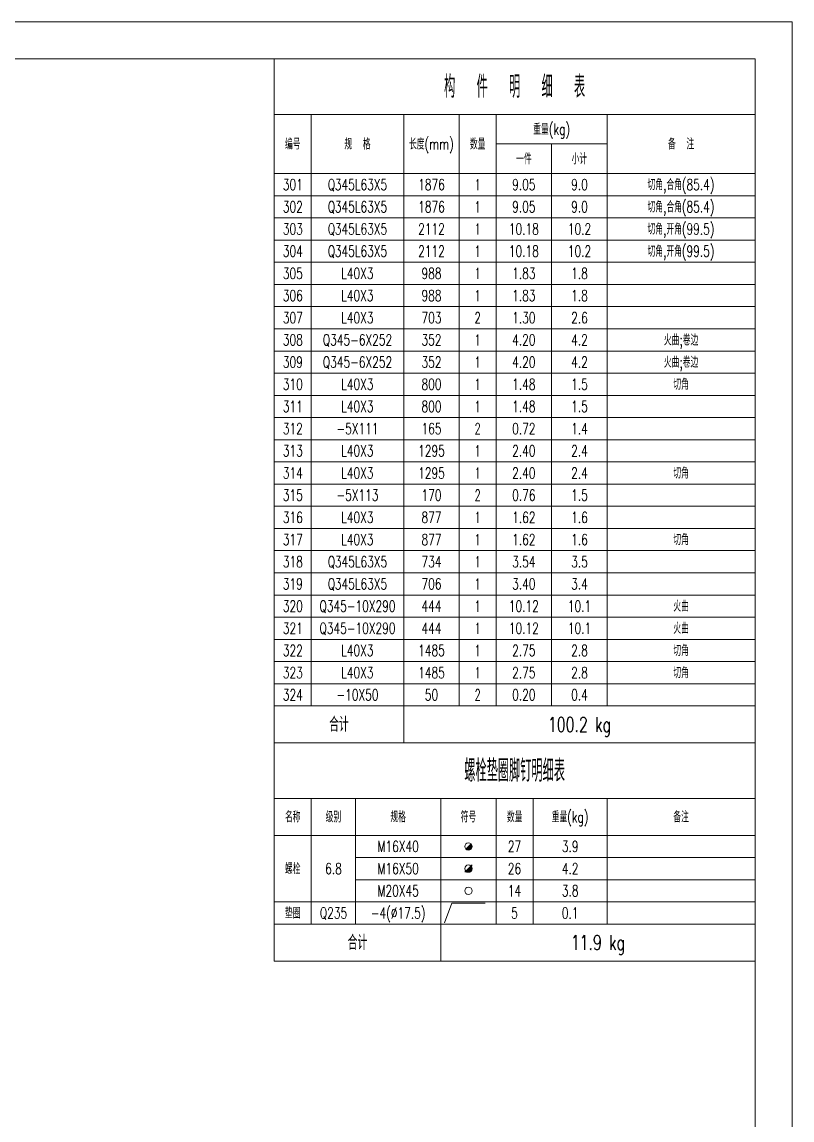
# Model space of a CAD drawing. Extents: x -62666 to 126696, y -48828 to 60042.
# Drawn here: x -50011 to -45846, y 17862 to 23802 of the extents above; entities that cross this region are included whole.
import ezdxf
from ezdxf.enums import TextEntityAlignment as Align

# ---------------------------------------------------------------- set-up
doc = ezdxf.new("R2010")
doc.units = 0
doc.header["$MEASUREMENT"] = 0
doc.layers.get('0').update_dxf_attribs({"linetype": 'CONTINUOUS', "lineweight": 25})
doc.styles.get("Standard").update_dxf_attribs({"font": 'simplex.shx', "width": 0.7, "height": 3, "bigfont": 'gbhzfs.shx'})

# ---------------------------------------------------------------- blocks, each defined once
blk = doc.blocks.new('M16X40S')
at = {"color": 3, "linetype": 'Continuous', "lineweight": 13}
blk.add_line((-0.707, -0.707), (0.707, 0.707), dxfattribs=at)
blk.add_circle((0, 0), 1, dxfattribs=at)
for radius in [0.9, 0.8, 0.7, 0.6, 0.5, 0.4, 0.3, 0.2, 0.1]:
    blk.add_arc((0, 0), radius, 225, 45, dxfattribs=at)
blk = doc.blocks.new('M16X50S')
at = {"color": 3, "linetype": 'Continuous', "lineweight": 13}
blk.add_line((-1, -1), (1, 1), dxfattribs=at)
blk.add_circle((0, 0), 1, dxfattribs=at)
for radius in [0.9, 0.8, 0.7, 0.6, 0.5, 0.4, 0.3, 0.2, 0.1]:
    blk.add_arc((0, 0), radius, 225, 45, dxfattribs=at)
blk = doc.blocks.new('M20X45S')
at = {"color": 3, "linetype": 'Continuous', "lineweight": 13}
blk.add_circle((0, 0), 1, dxfattribs=at)
blk = doc.blocks.new('WasherML')
at = {"color": 3, "linetype": 'Continuous', "lineweight": 13}
for p, q in [((-6.5, -2.7), (-4.5, 2.7)), ((-4.5, 2.7), (4.5, 2.7))]:
    blk.add_line(p, q, dxfattribs=at)

msp = doc.modelspace()

# ---------------------------------------------------------------- linework, layer by layer
at = {"color": 7, "linetype": 'Continuous', "lineweight": 18}
for p, q in [((-62666.47025, 23801.84325), (-45846.47025, 23801.84325)), ((-45846.47025, 11921.84325), (-45846.47025, 23801.84325)), ((-62166.47025, 23601.84325), (-46046.47025, 23601.84325)), ((-46046.47025, 12121.84325), (-46046.47025, 23601.84325))]:
    msp.add_line(p, q, dxfattribs=at)
at = {"color": 3, "linetype": 'Continuous', "lineweight": 13}
for points in [[(-48646.47025, 23601.84325), (-48646.47025, 23301.84325), (-46046.47025, 23301.84325), (-46046.47025, 23601.84325)], [(-48646.47025, 23301.84325), (-48646.47025, 22981.84325), (-48446.47025, 22981.84325), (-48446.47025, 23301.84325)], [(-48446.47025, 23301.84325), (-48446.47025, 22981.84325), (-47946.47025, 22981.84325), (-47946.47025, 23301.84325)], [(-47946.47025, 23301.84325), (-47946.47025, 22981.84325), (-47646.47025, 22981.84325), (-47646.47025, 23301.84325)], [(-47646.47025, 23301.84325), (-47646.47025, 22981.84325), (-47446.47025, 22981.84325), (-47446.47025, 23301.84325)], [(-47446.47025, 23301.84325), (-47446.47025, 23141.84325), (-46846.47025, 23141.84325), (-46846.47025, 23301.84325)], [(-46846.47025, 23301.84325), (-46846.47025, 22981.84325), (-46046.47025, 22981.84325), (-46046.47025, 23301.84325)], [(-47446.47025, 23141.84325), (-47446.47025, 22981.84325), (-47146.47025, 22981.84325), (-47146.47025, 23141.84325)], [(-47146.47025, 23141.84325), (-47146.47025, 22981.84325), (-46846.47025, 22981.84325), (-46846.47025, 23141.84325)], [(-48646.47025, 22981.84325), (-48646.47025, 22861.84325), (-48446.47025, 22861.84325), (-48446.47025, 22981.84325)], [(-48446.47025, 22981.84325), (-48446.47025, 22861.84325), (-47946.47025, 22861.84325), (-47946.47025, 22981.84325)], [(-47946.47025, 22981.84325), (-47946.47025, 22861.84325), (-47646.47025, 22861.84325), (-47646.47025, 22981.84325)], [(-47646.47025, 22981.84325), (-47646.47025, 22861.84325), (-47446.47025, 22861.84325), (-47446.47025, 22981.84325)], [(-47446.47025, 22981.84325), (-47446.47025, 22861.84325), (-47146.47025, 22861.84325), (-47146.47025, 22981.84325)], [(-47146.47025, 22981.84325), (-47146.47025, 22861.84325), (-46846.47025, 22861.84325), (-46846.47025, 22981.84325)], [(-46846.47025, 22981.84325), (-46846.47025, 22861.84325), (-46046.47025, 22861.84325), (-46046.47025, 22981.84325)], [(-48646.47025, 22861.84325), (-48646.47025, 22741.84325), (-48446.47025, 22741.84325), (-48446.47025, 22861.84325)], [(-48446.47025, 22861.84325), (-48446.47025, 22741.84325), (-47946.47025, 22741.84325), (-47946.47025, 22861.84325)], [(-47946.47025, 22861.84325), (-47946.47025, 22741.84325), (-47646.47025, 22741.84325), (-47646.47025, 22861.84325)], [(-47646.47025, 22861.84325), (-47646.47025, 22741.84325), (-47446.47025, 22741.84325), (-47446.47025, 22861.84325)], [(-47446.47025, 22861.84325), (-47446.47025, 22741.84325), (-47146.47025, 22741.84325), (-47146.47025, 22861.84325)], [(-47146.47025, 22861.84325), (-47146.47025, 22741.84325), (-46846.47025, 22741.84325), (-46846.47025, 22861.84325)], [(-46846.47025, 22861.84325), (-46846.47025, 22741.84325), (-46046.47025, 22741.84325), (-46046.47025, 22861.84325)], [(-48646.47025, 22741.84325), (-48646.47025, 22621.84325), (-48446.47025, 22621.84325), (-48446.47025, 22741.84325)], [(-48446.47025, 22741.84325), (-48446.47025, 22621.84325), (-47946.47025, 22621.84325), (-47946.47025, 22741.84325)], [(-47946.47025, 22741.84325), (-47946.47025, 22621.84325), (-47646.47025, 22621.84325), (-47646.47025, 22741.84325)], [(-47646.47025, 22741.84325), (-47646.47025, 22621.84325), (-47446.47025, 22621.84325), (-47446.47025, 22741.84325)], [(-47446.47025, 22741.84325), (-47446.47025, 22621.84325), (-47146.47025, 22621.84325), (-47146.47025, 22741.84325)], [(-47146.47025, 22741.84325), (-47146.47025, 22621.84325), (-46846.47025, 22621.84325), (-46846.47025, 22741.84325)], [(-46846.47025, 22741.84325), (-46846.47025, 22621.84325), (-46046.47025, 22621.84325), (-46046.47025, 22741.84325)], [(-48646.47025, 22621.84325), (-48646.47025, 22501.84325), (-48446.47025, 22501.84325), (-48446.47025, 22621.84325)], [(-48446.47025, 22621.84325), (-48446.47025, 22501.84325), (-47946.47025, 22501.84325), (-47946.47025, 22621.84325)], [(-47946.47025, 22621.84325), (-47946.47025, 22501.84325), (-47646.47025, 22501.84325), (-47646.47025, 22621.84325)], [(-47646.47025, 22621.84325), (-47646.47025, 22501.84325), (-47446.47025, 22501.84325), (-47446.47025, 22621.84325)], [(-47446.47025, 22621.84325), (-47446.47025, 22501.84325), (-47146.47025, 22501.84325), (-47146.47025, 22621.84325)], [(-47146.47025, 22621.84325), (-47146.47025, 22501.84325), (-46846.47025, 22501.84325), (-46846.47025, 22621.84325)], [(-46846.47025, 22621.84325), (-46846.47025, 22501.84325), (-46046.47025, 22501.84325), (-46046.47025, 22621.84325)], [(-48646.47025, 22501.84325), (-48646.47025, 22381.84325), (-48446.47025, 22381.84325), (-48446.47025, 22501.84325)], [(-48446.47025, 22501.84325), (-48446.47025, 22381.84325), (-47946.47025, 22381.84325), (-47946.47025, 22501.84325)], [(-47946.47025, 22501.84325), (-47946.47025, 22381.84325), (-47646.47025, 22381.84325), (-47646.47025, 22501.84325)], [(-47646.47025, 22501.84325), (-47646.47025, 22381.84325), (-47446.47025, 22381.84325), (-47446.47025, 22501.84325)], [(-47446.47025, 22501.84325), (-47446.47025, 22381.84325), (-47146.47025, 22381.84325), (-47146.47025, 22501.84325)], [(-47146.47025, 22501.84325), (-47146.47025, 22381.84325), (-46846.47025, 22381.84325), (-46846.47025, 22501.84325)], [(-46846.47025, 22501.84325), (-46846.47025, 22381.84325), (-46046.47025, 22381.84325), (-46046.47025, 22501.84325)], [(-48646.47025, 22381.84325), (-48646.47025, 22261.84325), (-48446.47025, 22261.84325), (-48446.47025, 22381.84325)], [(-48446.47025, 22381.84325), (-48446.47025, 22261.84325), (-47946.47025, 22261.84325), (-47946.47025, 22381.84325)], [(-47946.47025, 22381.84325), (-47946.47025, 22261.84325), (-47646.47025, 22261.84325), (-47646.47025, 22381.84325)], [(-47646.47025, 22381.84325), (-47646.47025, 22261.84325), (-47446.47025, 22261.84325), (-47446.47025, 22381.84325)], [(-47446.47025, 22381.84325), (-47446.47025, 22261.84325), (-47146.47025, 22261.84325), (-47146.47025, 22381.84325)], [(-47146.47025, 22381.84325), (-47146.47025, 22261.84325), (-46846.47025, 22261.84325), (-46846.47025, 22381.84325)], [(-46846.47025, 22381.84325), (-46846.47025, 22261.84325), (-46046.47025, 22261.84325), (-46046.47025, 22381.84325)], [(-48646.47025, 22261.84325), (-48646.47025, 22141.84325), (-48446.47025, 22141.84325), (-48446.47025, 22261.84325)], [(-48446.47025, 22261.84325), (-48446.47025, 22141.84325), (-47946.47025, 22141.84325), (-47946.47025, 22261.84325)], [(-47946.47025, 22261.84325), (-47946.47025, 22141.84325), (-47646.47025, 22141.84325), (-47646.47025, 22261.84325)], [(-47646.47025, 22261.84325), (-47646.47025, 22141.84325), (-47446.47025, 22141.84325), (-47446.47025, 22261.84325)], [(-47446.47025, 22261.84325), (-47446.47025, 22141.84325), (-47146.47025, 22141.84325), (-47146.47025, 22261.84325)], [(-47146.47025, 22261.84325), (-47146.47025, 22141.84325), (-46846.47025, 22141.84325), (-46846.47025, 22261.84325)], [(-46846.47025, 22261.84325), (-46846.47025, 22141.84325), (-46046.47025, 22141.84325), (-46046.47025, 22261.84325)], [(-48646.47025, 22141.84325), (-48646.47025, 22021.84325), (-48446.47025, 22021.84325), (-48446.47025, 22141.84325)], [(-48446.47025, 22141.84325), (-48446.47025, 22021.84325), (-47946.47025, 22021.84325), (-47946.47025, 22141.84325)], [(-47946.47025, 22141.84325), (-47946.47025, 22021.84325), (-47646.47025, 22021.84325), (-47646.47025, 22141.84325)], [(-47646.47025, 22141.84325), (-47646.47025, 22021.84325), (-47446.47025, 22021.84325), (-47446.47025, 22141.84325)], [(-47446.47025, 22141.84325), (-47446.47025, 22021.84325), (-47146.47025, 22021.84325), (-47146.47025, 22141.84325)], [(-47146.47025, 22141.84325), (-47146.47025, 22021.84325), (-46846.47025, 22021.84325), (-46846.47025, 22141.84325)], [(-46846.47025, 22141.84325), (-46846.47025, 22021.84325), (-46046.47025, 22021.84325), (-46046.47025, 22141.84325)], [(-48646.47025, 22021.84325), (-48646.47025, 21901.84325), (-48446.47025, 21901.84325), (-48446.47025, 22021.84325)], [(-48446.47025, 22021.84325), (-48446.47025, 21901.84325), (-47946.47025, 21901.84325), (-47946.47025, 22021.84325)], [(-47946.47025, 22021.84325), (-47946.47025, 21901.84325), (-47646.47025, 21901.84325), (-47646.47025, 22021.84325)], [(-47646.47025, 22021.84325), (-47646.47025, 21901.84325), (-47446.47025, 21901.84325), (-47446.47025, 22021.84325)], [(-47446.47025, 22021.84325), (-47446.47025, 21901.84325), (-47146.47025, 21901.84325), (-47146.47025, 22021.84325)], [(-47146.47025, 22021.84325), (-47146.47025, 21901.84325), (-46846.47025, 21901.84325), (-46846.47025, 22021.84325)], [(-46846.47025, 22021.84325), (-46846.47025, 21901.84325), (-46046.47025, 21901.84325), (-46046.47025, 22021.84325)], [(-48646.47025, 21901.84325), (-48646.47025, 21781.84325), (-48446.47025, 21781.84325), (-48446.47025, 21901.84325)], [(-48446.47025, 21901.84325), (-48446.47025, 21781.84325), (-47946.47025, 21781.84325), (-47946.47025, 21901.84325)], [(-47946.47025, 21901.84325), (-47946.47025, 21781.84325), (-47646.47025, 21781.84325), (-47646.47025, 21901.84325)], [(-47646.47025, 21901.84325), (-47646.47025, 21781.84325), (-47446.47025, 21781.84325), (-47446.47025, 21901.84325)], [(-47446.47025, 21901.84325), (-47446.47025, 21781.84325), (-47146.47025, 21781.84325), (-47146.47025, 21901.84325)], [(-47146.47025, 21901.84325), (-47146.47025, 21781.84325), (-46846.47025, 21781.84325), (-46846.47025, 21901.84325)], [(-46846.47025, 21901.84325), (-46846.47025, 21781.84325), (-46046.47025, 21781.84325), (-46046.47025, 21901.84325)], [(-48646.47025, 21781.84325), (-48646.47025, 21661.84325), (-48446.47025, 21661.84325), (-48446.47025, 21781.84325)], [(-48446.47025, 21781.84325), (-48446.47025, 21661.84325), (-47946.47025, 21661.84325), (-47946.47025, 21781.84325)], [(-47946.47025, 21781.84325), (-47946.47025, 21661.84325), (-47646.47025, 21661.84325), (-47646.47025, 21781.84325)], [(-47646.47025, 21781.84325), (-47646.47025, 21661.84325), (-47446.47025, 21661.84325), (-47446.47025, 21781.84325)], [(-47446.47025, 21781.84325), (-47446.47025, 21661.84325), (-47146.47025, 21661.84325), (-47146.47025, 21781.84325)], [(-47146.47025, 21781.84325), (-47146.47025, 21661.84325), (-46846.47025, 21661.84325), (-46846.47025, 21781.84325)], [(-46846.47025, 21781.84325), (-46846.47025, 21661.84325), (-46046.47025, 21661.84325), (-46046.47025, 21781.84325)], [(-48646.47025, 21661.84325), (-48646.47025, 21541.84325), (-48446.47025, 21541.84325), (-48446.47025, 21661.84325)], [(-48446.47025, 21661.84325), (-48446.47025, 21541.84325), (-47946.47025, 21541.84325), (-47946.47025, 21661.84325)], [(-47946.47025, 21661.84325), (-47946.47025, 21541.84325), (-47646.47025, 21541.84325), (-47646.47025, 21661.84325)], [(-47646.47025, 21661.84325), (-47646.47025, 21541.84325), (-47446.47025, 21541.84325), (-47446.47025, 21661.84325)], [(-47446.47025, 21661.84325), (-47446.47025, 21541.84325), (-47146.47025, 21541.84325), (-47146.47025, 21661.84325)], [(-47146.47025, 21661.84325), (-47146.47025, 21541.84325), (-46846.47025, 21541.84325), (-46846.47025, 21661.84325)], [(-46846.47025, 21661.84325), (-46846.47025, 21541.84325), (-46046.47025, 21541.84325), (-46046.47025, 21661.84325)], [(-48646.47025, 21541.84325), (-48646.47025, 21421.84325), (-48446.47025, 21421.84325), (-48446.47025, 21541.84325)], [(-48446.47025, 21541.84325), (-48446.47025, 21421.84325), (-47946.47025, 21421.84325), (-47946.47025, 21541.84325)], [(-47946.47025, 21541.84325), (-47946.47025, 21421.84325), (-47646.47025, 21421.84325), (-47646.47025, 21541.84325)], [(-47646.47025, 21541.84325), (-47646.47025, 21421.84325), (-47446.47025, 21421.84325), (-47446.47025, 21541.84325)], [(-47446.47025, 21541.84325), (-47446.47025, 21421.84325), (-47146.47025, 21421.84325), (-47146.47025, 21541.84325)], [(-47146.47025, 21541.84325), (-47146.47025, 21421.84325), (-46846.47025, 21421.84325), (-46846.47025, 21541.84325)], [(-46846.47025, 21541.84325), (-46846.47025, 21421.84325), (-46046.47025, 21421.84325), (-46046.47025, 21541.84325)], [(-48646.47025, 21421.84325), (-48646.47025, 21301.84325), (-48446.47025, 21301.84325), (-48446.47025, 21421.84325)], [(-48446.47025, 21421.84325), (-48446.47025, 21301.84325), (-47946.47025, 21301.84325), (-47946.47025, 21421.84325)], [(-47946.47025, 21421.84325), (-47946.47025, 21301.84325), (-47646.47025, 21301.84325), (-47646.47025, 21421.84325)], [(-47646.47025, 21421.84325), (-47646.47025, 21301.84325), (-47446.47025, 21301.84325), (-47446.47025, 21421.84325)], [(-47446.47025, 21421.84325), (-47446.47025, 21301.84325), (-47146.47025, 21301.84325), (-47146.47025, 21421.84325)], [(-47146.47025, 21421.84325), (-47146.47025, 21301.84325), (-46846.47025, 21301.84325), (-46846.47025, 21421.84325)], [(-46846.47025, 21421.84325), (-46846.47025, 21301.84325), (-46046.47025, 21301.84325), (-46046.47025, 21421.84325)], [(-48646.47025, 21301.84325), (-48646.47025, 21181.84325), (-48446.47025, 21181.84325), (-48446.47025, 21301.84325)], [(-48446.47025, 21301.84325), (-48446.47025, 21181.84325), (-47946.47025, 21181.84325), (-47946.47025, 21301.84325)], [(-47946.47025, 21301.84325), (-47946.47025, 21181.84325), (-47646.47025, 21181.84325), (-47646.47025, 21301.84325)], [(-47646.47025, 21301.84325), (-47646.47025, 21181.84325), (-47446.47025, 21181.84325), (-47446.47025, 21301.84325)], [(-47446.47025, 21301.84325), (-47446.47025, 21181.84325), (-47146.47025, 21181.84325), (-47146.47025, 21301.84325)], [(-47146.47025, 21301.84325), (-47146.47025, 21181.84325), (-46846.47025, 21181.84325), (-46846.47025, 21301.84325)], [(-46846.47025, 21301.84325), (-46846.47025, 21181.84325), (-46046.47025, 21181.84325), (-46046.47025, 21301.84325)], [(-48646.47025, 21181.84325), (-48646.47025, 21061.84325), (-48446.47025, 21061.84325), (-48446.47025, 21181.84325)], [(-48446.47025, 21181.84325), (-48446.47025, 21061.84325), (-47946.47025, 21061.84325), (-47946.47025, 21181.84325)], [(-47946.47025, 21181.84325), (-47946.47025, 21061.84325), (-47646.47025, 21061.84325), (-47646.47025, 21181.84325)], [(-47646.47025, 21181.84325), (-47646.47025, 21061.84325), (-47446.47025, 21061.84325), (-47446.47025, 21181.84325)], [(-47446.47025, 21181.84325), (-47446.47025, 21061.84325), (-47146.47025, 21061.84325), (-47146.47025, 21181.84325)], [(-47146.47025, 21181.84325), (-47146.47025, 21061.84325), (-46846.47025, 21061.84325), (-46846.47025, 21181.84325)], [(-46846.47025, 21181.84325), (-46846.47025, 21061.84325), (-46046.47025, 21061.84325), (-46046.47025, 21181.84325)], [(-48646.47025, 21061.84325), (-48646.47025, 20941.84325), (-48446.47025, 20941.84325), (-48446.47025, 21061.84325)], [(-48446.47025, 21061.84325), (-48446.47025, 20941.84325), (-47946.47025, 20941.84325), (-47946.47025, 21061.84325)], [(-47946.47025, 21061.84325), (-47946.47025, 20941.84325), (-47646.47025, 20941.84325), (-47646.47025, 21061.84325)], [(-47646.47025, 21061.84325), (-47646.47025, 20941.84325), (-47446.47025, 20941.84325), (-47446.47025, 21061.84325)], [(-47446.47025, 21061.84325), (-47446.47025, 20941.84325), (-47146.47025, 20941.84325), (-47146.47025, 21061.84325)], [(-47146.47025, 21061.84325), (-47146.47025, 20941.84325), (-46846.47025, 20941.84325), (-46846.47025, 21061.84325)], [(-46846.47025, 21061.84325), (-46846.47025, 20941.84325), (-46046.47025, 20941.84325), (-46046.47025, 21061.84325)], [(-48646.47025, 20941.84325), (-48646.47025, 20821.84325), (-48446.47025, 20821.84325), (-48446.47025, 20941.84325)], [(-48446.47025, 20941.84325), (-48446.47025, 20821.84325), (-47946.47025, 20821.84325), (-47946.47025, 20941.84325)], [(-47946.47025, 20941.84325), (-47946.47025, 20821.84325), (-47646.47025, 20821.84325), (-47646.47025, 20941.84325)], [(-47646.47025, 20941.84325), (-47646.47025, 20821.84325), (-47446.47025, 20821.84325), (-47446.47025, 20941.84325)], [(-47446.47025, 20941.84325), (-47446.47025, 20821.84325), (-47146.47025, 20821.84325), (-47146.47025, 20941.84325)], [(-47146.47025, 20941.84325), (-47146.47025, 20821.84325), (-46846.47025, 20821.84325), (-46846.47025, 20941.84325)], [(-46846.47025, 20941.84325), (-46846.47025, 20821.84325), (-46046.47025, 20821.84325), (-46046.47025, 20941.84325)], [(-48646.47025, 20821.84325), (-48646.47025, 20701.84325), (-48446.47025, 20701.84325), (-48446.47025, 20821.84325)], [(-48446.47025, 20821.84325), (-48446.47025, 20701.84325), (-47946.47025, 20701.84325), (-47946.47025, 20821.84325)], [(-47946.47025, 20821.84325), (-47946.47025, 20701.84325), (-47646.47025, 20701.84325), (-47646.47025, 20821.84325)], [(-47646.47025, 20821.84325), (-47646.47025, 20701.84325), (-47446.47025, 20701.84325), (-47446.47025, 20821.84325)], [(-47446.47025, 20821.84325), (-47446.47025, 20701.84325), (-47146.47025, 20701.84325), (-47146.47025, 20821.84325)], [(-47146.47025, 20821.84325), (-47146.47025, 20701.84325), (-46846.47025, 20701.84325), (-46846.47025, 20821.84325)], [(-46846.47025, 20821.84325), (-46846.47025, 20701.84325), (-46046.47025, 20701.84325), (-46046.47025, 20821.84325)], [(-48646.47025, 20701.84325), (-48646.47025, 20581.84325), (-48446.47025, 20581.84325), (-48446.47025, 20701.84325)], [(-48446.47025, 20701.84325), (-48446.47025, 20581.84325), (-47946.47025, 20581.84325), (-47946.47025, 20701.84325)], [(-47946.47025, 20701.84325), (-47946.47025, 20581.84325), (-47646.47025, 20581.84325), (-47646.47025, 20701.84325)], [(-47646.47025, 20701.84325), (-47646.47025, 20581.84325), (-47446.47025, 20581.84325), (-47446.47025, 20701.84325)], [(-47446.47025, 20701.84325), (-47446.47025, 20581.84325), (-47146.47025, 20581.84325), (-47146.47025, 20701.84325)], [(-47146.47025, 20701.84325), (-47146.47025, 20581.84325), (-46846.47025, 20581.84325), (-46846.47025, 20701.84325)], [(-46846.47025, 20701.84325), (-46846.47025, 20581.84325), (-46046.47025, 20581.84325), (-46046.47025, 20701.84325)], [(-48646.47025, 20581.84325), (-48646.47025, 20461.84325), (-48446.47025, 20461.84325), (-48446.47025, 20581.84325)], [(-48446.47025, 20581.84325), (-48446.47025, 20461.84325), (-47946.47025, 20461.84325), (-47946.47025, 20581.84325)], [(-47946.47025, 20581.84325), (-47946.47025, 20461.84325), (-47646.47025, 20461.84325), (-47646.47025, 20581.84325)], [(-47646.47025, 20581.84325), (-47646.47025, 20461.84325), (-47446.47025, 20461.84325), (-47446.47025, 20581.84325)], [(-47446.47025, 20581.84325), (-47446.47025, 20461.84325), (-47146.47025, 20461.84325), (-47146.47025, 20581.84325)], [(-47146.47025, 20581.84325), (-47146.47025, 20461.84325), (-46846.47025, 20461.84325), (-46846.47025, 20581.84325)], [(-46846.47025, 20581.84325), (-46846.47025, 20461.84325), (-46046.47025, 20461.84325), (-46046.47025, 20581.84325)], [(-48646.47025, 20461.84325), (-48646.47025, 20341.84325), (-48446.47025, 20341.84325), (-48446.47025, 20461.84325)], [(-48446.47025, 20461.84325), (-48446.47025, 20341.84325), (-47946.47025, 20341.84325), (-47946.47025, 20461.84325)], [(-47946.47025, 20461.84325), (-47946.47025, 20341.84325), (-47646.47025, 20341.84325), (-47646.47025, 20461.84325)], [(-47646.47025, 20461.84325), (-47646.47025, 20341.84325), (-47446.47025, 20341.84325), (-47446.47025, 20461.84325)], [(-47446.47025, 20461.84325), (-47446.47025, 20341.84325), (-47146.47025, 20341.84325), (-47146.47025, 20461.84325)], [(-47146.47025, 20461.84325), (-47146.47025, 20341.84325), (-46846.47025, 20341.84325), (-46846.47025, 20461.84325)], [(-46846.47025, 20461.84325), (-46846.47025, 20341.84325), (-46046.47025, 20341.84325), (-46046.47025, 20461.84325)], [(-48646.47025, 20341.84325), (-48646.47025, 20221.84325), (-48446.47025, 20221.84325), (-48446.47025, 20341.84325)], [(-48446.47025, 20341.84325), (-48446.47025, 20221.84325), (-47946.47025, 20221.84325), (-47946.47025, 20341.84325)], [(-47946.47025, 20341.84325), (-47946.47025, 20221.84325), (-47646.47025, 20221.84325), (-47646.47025, 20341.84325)], [(-47646.47025, 20341.84325), (-47646.47025, 20221.84325), (-47446.47025, 20221.84325), (-47446.47025, 20341.84325)], [(-47446.47025, 20341.84325), (-47446.47025, 20221.84325), (-47146.47025, 20221.84325), (-47146.47025, 20341.84325)], [(-47146.47025, 20341.84325), (-47146.47025, 20221.84325), (-46846.47025, 20221.84325), (-46846.47025, 20341.84325)], [(-46846.47025, 20341.84325), (-46846.47025, 20221.84325), (-46046.47025, 20221.84325), (-46046.47025, 20341.84325)], [(-48646.47025, 20221.84325), (-48646.47025, 20101.84325), (-48446.47025, 20101.84325), (-48446.47025, 20221.84325)], [(-48446.47025, 20221.84325), (-48446.47025, 20101.84325), (-47946.47025, 20101.84325), (-47946.47025, 20221.84325)], [(-47946.47025, 20221.84325), (-47946.47025, 20101.84325), (-47646.47025, 20101.84325), (-47646.47025, 20221.84325)], [(-47646.47025, 20221.84325), (-47646.47025, 20101.84325), (-47446.47025, 20101.84325), (-47446.47025, 20221.84325)], [(-47446.47025, 20221.84325), (-47446.47025, 20101.84325), (-47146.47025, 20101.84325), (-47146.47025, 20221.84325)], [(-47146.47025, 20221.84325), (-47146.47025, 20101.84325), (-46846.47025, 20101.84325), (-46846.47025, 20221.84325)], [(-46846.47025, 20221.84325), (-46846.47025, 20101.84325), (-46046.47025, 20101.84325), (-46046.47025, 20221.84325)], [(-48646.47025, 20101.84325), (-48646.47025, 19901.84325), (-47946.47025, 19901.84325), (-47946.47025, 20101.84325)], [(-47946.47025, 20101.84325), (-47946.47025, 19901.84325), (-46046.47025, 19901.84325), (-46046.47025, 20101.84325)], [(-48646.47025, 19901.84325), (-48646.47025, 19601.84325), (-46046.47025, 19601.84325), (-46046.47025, 19901.84325)], [(-48646.47025, 19601.84325), (-48646.47025, 19401.84325), (-48446.47025, 19401.84325), (-48446.47025, 19601.84325)], [(-48446.47025, 19601.84325), (-48446.47025, 19401.84325), (-48206.47025, 19401.84325), (-48206.47025, 19601.84325)], [(-48206.47025, 19601.84325), (-48206.47025, 19401.84325), (-47746.47025, 19401.84325), (-47746.47025, 19601.84325)], [(-47746.47025, 19601.84325), (-47746.47025, 19401.84325), (-47446.47025, 19401.84325), (-47446.47025, 19601.84325)], [(-47446.47025, 19601.84325), (-47446.47025, 19401.84325), (-47246.47025, 19401.84325), (-47246.47025, 19601.84325)], [(-47246.47025, 19601.84325), (-47246.47025, 19401.84325), (-46846.47025, 19401.84325), (-46846.47025, 19601.84325)], [(-46846.47025, 19601.84325), (-46846.47025, 19401.84325), (-46046.47025, 19401.84325), (-46046.47025, 19601.84325)], [(-48646.47025, 19401.84325), (-48646.47025, 19041.84325), (-48446.47025, 19041.84325), (-48446.47025, 19401.84325)], [(-48446.47025, 19401.84325), (-48446.47025, 19041.84325), (-48206.47025, 19041.84325), (-48206.47025, 19401.84325)], [(-48206.47025, 19401.84325), (-48206.47025, 19281.84325), (-47746.47025, 19281.84325), (-47746.47025, 19401.84325)], [(-47746.47025, 19401.84325), (-47746.47025, 19281.84325), (-47446.47025, 19281.84325), (-47446.47025, 19401.84325)], [(-47446.47025, 19401.84325), (-47446.47025, 19281.84325), (-47246.47025, 19281.84325), (-47246.47025, 19401.84325)], [(-47246.47025, 19401.84325), (-47246.47025, 19281.84325), (-46846.47025, 19281.84325), (-46846.47025, 19401.84325)], [(-46846.47025, 19401.84325), (-46846.47025, 19281.84325), (-46046.47025, 19281.84325), (-46046.47025, 19401.84325)], [(-48206.47025, 19281.84325), (-48206.47025, 19161.84325), (-47746.47025, 19161.84325), (-47746.47025, 19281.84325)], [(-47746.47025, 19281.84325), (-47746.47025, 19161.84325), (-47446.47025, 19161.84325), (-47446.47025, 19281.84325)], [(-47446.47025, 19281.84325), (-47446.47025, 19161.84325), (-47246.47025, 19161.84325), (-47246.47025, 19281.84325)], [(-47246.47025, 19281.84325), (-47246.47025, 19161.84325), (-46846.47025, 19161.84325), (-46846.47025, 19281.84325)], [(-46846.47025, 19281.84325), (-46846.47025, 19161.84325), (-46046.47025, 19161.84325), (-46046.47025, 19281.84325)], [(-48206.47025, 19161.84325), (-48206.47025, 19041.84325), (-47746.47025, 19041.84325), (-47746.47025, 19161.84325)], [(-47746.47025, 19161.84325), (-47746.47025, 19041.84325), (-47446.47025, 19041.84325), (-47446.47025, 19161.84325)], [(-47446.47025, 19161.84325), (-47446.47025, 19041.84325), (-47246.47025, 19041.84325), (-47246.47025, 19161.84325)], [(-47246.47025, 19161.84325), (-47246.47025, 19041.84325), (-46846.47025, 19041.84325), (-46846.47025, 19161.84325)], [(-46846.47025, 19161.84325), (-46846.47025, 19041.84325), (-46046.47025, 19041.84325), (-46046.47025, 19161.84325)], [(-48646.47025, 19041.84325), (-48646.47025, 18921.84325), (-48446.47025, 18921.84325), (-48446.47025, 19041.84325)], [(-48446.47025, 19041.84325), (-48446.47025, 18921.84325), (-48206.47025, 18921.84325), (-48206.47025, 19041.84325)], [(-48206.47025, 19041.84325), (-48206.47025, 18921.84325), (-47746.47025, 18921.84325), (-47746.47025, 19041.84325)], [(-47746.47025, 19041.84325), (-47746.47025, 18921.84325), (-47446.47025, 18921.84325), (-47446.47025, 19041.84325)], [(-47446.47025, 19041.84325), (-47446.47025, 18921.84325), (-47246.47025, 18921.84325), (-47246.47025, 19041.84325)], [(-47246.47025, 19041.84325), (-47246.47025, 18921.84325), (-46846.47025, 18921.84325), (-46846.47025, 19041.84325)], [(-46846.47025, 19041.84325), (-46846.47025, 18921.84325), (-46046.47025, 18921.84325), (-46046.47025, 19041.84325)], [(-48646.47025, 18921.84325), (-48646.47025, 18721.84325), (-47746.47025, 18721.84325), (-47746.47025, 18921.84325)], [(-47746.47025, 18921.84325), (-47746.47025, 18721.84325), (-46046.47025, 18721.84325), (-46046.47025, 18921.84325)]]:
    msp.add_lwpolyline(points, close=True, dxfattribs=at)

# ---------------------------------------------------------------- block references
at = {"color": 3, "linetype": 'Continuous', "lineweight": 13, "xscale": 20, "yscale": 20, "zscale": 20}
for name, p in [('M16X40S', (-47596.47025, 19341.84325)), ('M16X50S', (-47596.47025, 19221.84325)), ('M20X45S', (-47596.47025, 19101.84325)), ('WasherML', (-47596.47025, 18981.84325))]:
    msp.add_blockref(name, p, dxfattribs=at)

# ---------------------------------------------------------------- texts
at = {"color": 3, "linetype": 'Continuous', "lineweight": 13, "width": 0.7}
for s, height, p in [('构  件  明  细  表', 120, (-47346.47025, 23451.84325)), ('重量(kg)', 60, (-47146.47025, 23221.84325)), ('编号', 60, (-48546.47025, 23141.84325)), ('规  格', 60, (-48196.47025, 23141.84325)), ('长度(mm)', 60, (-47796.47025, 23141.84325)), ('数量', 60, (-47546.47025, 23141.84325)), ('备  注', 60, (-46446.47025, 23141.84325)), ('一件', 60, (-47296.47025, 23061.84325)), ('小计', 60, (-46996.47025, 23061.84325)), ('301', 60, (-48546.47025, 22921.84325)), ('Q345L63X5', 60, (-48196.47025, 22921.84325)), ('1876', 60, (-47796.47025, 22921.84325)), ('1', 60, (-47546.47025, 22921.84325)), ('9.05', 60, (-47296.47025, 22921.84325)), ('9.0', 60, (-46996.47025, 22921.84325)), ('切角,合角(85.4)', 60, (-46446.47025, 22921.84325)), ('302', 60, (-48546.47025, 22801.84325)), ('Q345L63X5', 60, (-48196.47025, 22801.84325)), ('1876', 60, (-47796.47025, 22801.84325)), ('1', 60, (-47546.47025, 22801.84325)), ('9.05', 60, (-47296.47025, 22801.84325)), ('9.0', 60, (-46996.47025, 22801.84325)), ('切角,合角(85.4)', 60, (-46446.47025, 22801.84325)), ('303', 60, (-48546.47025, 22681.84325)), ('Q345L63X5', 60, (-48196.47025, 22681.84325)), ('2112', 60, (-47796.47025, 22681.84325)), ('1', 60, (-47546.47025, 22681.84325)), ('10.18', 60, (-47296.47025, 22681.84325)), ('10.2', 60, (-46996.47025, 22681.84325)), ('切角,开角(99.5)', 60, (-46446.47025, 22681.84325)), ('304', 60, (-48546.47025, 22561.84325)), ('Q345L63X5', 60, (-48196.47025, 22561.84325)), ('2112', 60, (-47796.47025, 22561.84325)), ('1', 60, (-47546.47025, 22561.84325)), ('10.18', 60, (-47296.47025, 22561.84325)), ('10.2', 60, (-46996.47025, 22561.84325)), ('切角,开角(99.5)', 60, (-46446.47025, 22561.84325)), ('305', 60, (-48546.47025, 22441.84325)), ('L40X3', 60, (-48196.47025, 22441.84325)), ('988', 60, (-47796.47025, 22441.84325)), ('1', 60, (-47546.47025, 22441.84325)), ('1.83', 60, (-47296.47025, 22441.84325)), ('1.8', 60, (-46996.47025, 22441.84325)), ('306', 60, (-48546.47025, 22321.84325)), ('L40X3', 60, (-48196.47025, 22321.84325)), ('988', 60, (-47796.47025, 22321.84325)), ('1', 60, (-47546.47025, 22321.84325)), ('1.83', 60, (-47296.47025, 22321.84325)), ('1.8', 60, (-46996.47025, 22321.84325)), ('307', 60, (-48546.47025, 22201.84325)), ('L40X3', 60, (-48196.47025, 22201.84325)), ('703', 60, (-47796.47025, 22201.84325)), ('2', 60, (-47546.47025, 22201.84325)), ('1.30', 60, (-47296.47025, 22201.84325)), ('2.6', 60, (-46996.47025, 22201.84325)), ('308', 60, (-48546.47025, 22081.84325)), ('Q345-6X252', 60, (-48196.47025, 22081.84325)), ('352', 60, (-47796.47025, 22081.84325)), ('1', 60, (-47546.47025, 22081.84325)), ('4.20', 60, (-47296.47025, 22081.84325)), ('4.2', 60, (-46996.47025, 22081.84325)), ('火曲;卷边', 60, (-46446.47025, 22081.84325)), ('309', 60, (-48546.47025, 21961.84325)), ('Q345-6X252', 60, (-48196.47025, 21961.84325)), ('352', 60, (-47796.47025, 21961.84325)), ('1', 60, (-47546.47025, 21961.84325)), ('4.20', 60, (-47296.47025, 21961.84325)), ('4.2', 60, (-46996.47025, 21961.84325)), ('火曲;卷边', 60, (-46446.47025, 21961.84325)), ('310', 60, (-48546.47025, 21841.84325)), ('L40X3', 60, (-48196.47025, 21841.84325)), ('800', 60, (-47796.47025, 21841.84325)), ('1', 60, (-47546.47025, 21841.84325)), ('1.48', 60, (-47296.47025, 21841.84325)), ('1.5', 60, (-46996.47025, 21841.84325)), ('切角', 60, (-46446.47025, 21841.84325)), ('311', 60, (-48546.47025, 21721.84325)), ('L40X3', 60, (-48196.47025, 21721.84325)), ('800', 60, (-47796.47025, 21721.84325)), ('1', 60, (-47546.47025, 21721.84325)), ('1.48', 60, (-47296.47025, 21721.84325)), ('1.5', 60, (-46996.47025, 21721.84325)), ('312', 60, (-48546.47025, 21601.84325)), ('-5X111', 60, (-48196.47025, 21601.84325)), ('165', 60, (-47796.47025, 21601.84325)), ('2', 60, (-47546.47025, 21601.84325)), ('0.72', 60, (-47296.47025, 21601.84325)), ('1.4', 60, (-46996.47025, 21601.84325)), ('313', 60, (-48546.47025, 21481.84325)), ('L40X3', 60, (-48196.47025, 21481.84325)), ('1295', 60, (-47796.47025, 21481.84325)), ('1', 60, (-47546.47025, 21481.84325)), ('2.40', 60, (-47296.47025, 21481.84325)), ('2.4', 60, (-46996.47025, 21481.84325)), ('314', 60, (-48546.47025, 21361.84325)), ('L40X3', 60, (-48196.47025, 21361.84325)), ('1295', 60, (-47796.47025, 21361.84325)), ('1', 60, (-47546.47025, 21361.84325)), ('2.40', 60, (-47296.47025, 21361.84325)), ('2.4', 60, (-46996.47025, 21361.84325)), ('切角', 60, (-46446.47025, 21361.84325)), ('315', 60, (-48546.47025, 21241.84325)), ('-5X113', 60, (-48196.47025, 21241.84325)), ('170', 60, (-47796.47025, 21241.84325)), ('2', 60, (-47546.47025, 21241.84325)), ('0.76', 60, (-47296.47025, 21241.84325)), ('1.5', 60, (-46996.47025, 21241.84325)), ('316', 60, (-48546.47025, 21121.84325)), ('L40X3', 60, (-48196.47025, 21121.84325)), ('877', 60, (-47796.47025, 21121.84325)), ('1', 60, (-47546.47025, 21121.84325)), ('1.62', 60, (-47296.47025, 21121.84325)), ('1.6', 60, (-46996.47025, 21121.84325)), ('317', 60, (-48546.47025, 21001.84325)), ('L40X3', 60, (-48196.47025, 21001.84325)), ('877', 60, (-47796.47025, 21001.84325)), ('1', 60, (-47546.47025, 21001.84325)), ('1.62', 60, (-47296.47025, 21001.84325)), ('1.6', 60, (-46996.47025, 21001.84325)), ('切角', 60, (-46446.47025, 21001.84325)), ('318', 60, (-48546.47025, 20881.84325)), ('Q345L63X5', 60, (-48196.47025, 20881.84325)), ('734', 60, (-47796.47025, 20881.84325)), ('1', 60, (-47546.47025, 20881.84325)), ('3.54', 60, (-47296.47025, 20881.84325)), ('3.5', 60, (-46996.47025, 20881.84325)), ('319', 60, (-48546.47025, 20761.84325)), ('Q345L63X5', 60, (-48196.47025, 20761.84325)), ('706', 60, (-47796.47025, 20761.84325)), ('1', 60, (-47546.47025, 20761.84325)), ('3.40', 60, (-47296.47025, 20761.84325)), ('3.4', 60, (-46996.47025, 20761.84325)), ('320', 60, (-48546.47025, 20641.84325)), ('Q345-10X290', 60, (-48196.47025, 20641.84325)), ('444', 60, (-47796.47025, 20641.84325)), ('1', 60, (-47546.47025, 20641.84325)), ('10.12', 60, (-47296.47025, 20641.84325)), ('10.1', 60, (-46996.47025, 20641.84325)), ('火曲', 60, (-46446.47025, 20641.84325)), ('火曲', 60, (-46446.47025, 20521.84325)), ('321', 60, (-48546.47025, 20521.84325)), ('Q345-10X290', 60, (-48196.47025, 20521.84325)), ('444', 60, (-47796.47025, 20521.84325)), ('1', 60, (-47546.47025, 20521.84325)), ('10.12', 60, (-47296.47025, 20521.84325)), ('10.1', 60, (-46996.47025, 20521.84325)), ('切角', 60, (-46446.47025, 20401.84325)), ('322', 60, (-48546.47025, 20401.84325)), ('L40X3', 60, (-48196.47025, 20401.84325)), ('1485', 60, (-47796.47025, 20401.84325)), ('1', 60, (-47546.47025, 20401.84325)), ('2.75', 60, (-47296.47025, 20401.84325)), ('2.8', 60, (-46996.47025, 20401.84325)), ('切角', 60, (-46446.47025, 20281.84325)), ('323', 60, (-48546.47025, 20281.84325)), ('L40X3', 60, (-48196.47025, 20281.84325)), ('1485', 60, (-47796.47025, 20281.84325)), ('1', 60, (-47546.47025, 20281.84325)), ('2.75', 60, (-47296.47025, 20281.84325)), ('2.8', 60, (-46996.47025, 20281.84325)), ('324', 60, (-48546.47025, 20161.84325)), ('-10X50', 60, (-48196.47025, 20161.84325)), ('50', 60, (-47796.47025, 20161.84325)), ('2', 60, (-47546.47025, 20161.84325)), ('0.20', 60, (-47296.47025, 20161.84325)), ('0.4', 60, (-46996.47025, 20161.84325)), ('合计', 80, (-48296.47025, 20001.84325)), ('100.2 kg', 80, (-46996.47025, 20001.84325)), ('螺栓垫圈脚钉明细表', 120, (-47346.47025, 19751.84325)), ('重量(kg)', 60, (-47046.47025, 19501.84325)), ('名称', 60, (-48546.47025, 19501.84325)), ('级别', 60, (-48326.47025, 19501.84325)), ('规格', 60, (-47976.47025, 19501.84325)), ('符号', 60, (-47596.47025, 19501.84325)), ('数量', 60, (-47346.47025, 19501.84325)), ('备注', 60, (-46446.47025, 19501.84325)), ('M16X40', 60, (-47976.47025, 19341.84325)), ('27', 60, (-47346.47025, 19341.84325)), ('3.9', 60, (-47046.47025, 19341.84325)), ('螺栓', 60, (-48546.47025, 19221.84325)), ('6.8', 60, (-48326.47025, 19221.84325)), ('M16X50', 60, (-47976.47025, 19221.84325)), ('26', 60, (-47346.47025, 19221.84325)), ('4.2', 60, (-47046.47025, 19221.84325)), ('M20X45', 60, (-47976.47025, 19101.84325)), ('14', 60, (-47346.47025, 19101.84325)), ('3.8', 60, (-47046.47025, 19101.84325)), ('垫圈', 60, (-48546.47025, 18981.84325)), ('Q235', 60, (-48326.47025, 18981.84325)), ('-4(%%c17.5)', 60, (-47976.47025, 18981.84325)), ('5', 60, (-47346.47025, 18981.84325)), ('0.1', 60, (-47046.47025, 18981.84325)), ('合计', 80, (-48196.47025, 18821.84325)), ('11.9 kg', 80, (-46896.47025, 18821.84325))]:
    msp.add_text(s, height=height, dxfattribs=at).set_placement(p, align=Align.MIDDLE_CENTER)

doc.saveas('drawing.dxf')
